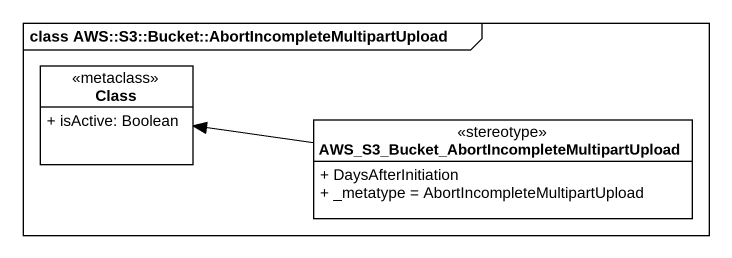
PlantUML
@startuml
mainframe class AWS::S3::Bucket::AbortIncompleteMultipartUpload
hide circle
hide empty members
skinparam classAttributeIconSize 0
class "Class" as Class_ <<metaclass>> {
  + isActive: Boolean
}
class "AWS_S3_Bucket_AbortIncompleteMultipartUpload" as AWS_S3_Bucket <<stereotype>> {
  + DaysAfterInitiation
  + _metatype = AbortIncompleteMultipartUpload
}
AWS_S3_Bucket -left-> Class_
@enduml
